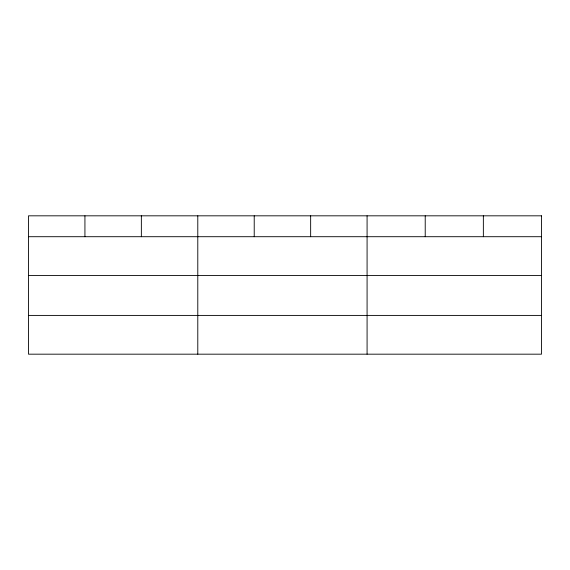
<?xml version="1.0" encoding="UTF-8"?>
<svg xmlns="http://www.w3.org/2000/svg" width="570" height="570" viewBox="0 0 570 570"><rect width="100%" height="100%" fill="white"/><g stroke="black" fill="none" stroke-linecap="round" stroke-linejoin="round"><path stroke-width="0.85" d="M28.5 236.707L541.5 236.707M28.5 275.474L541.5 275.474M28.5 315.41L541.5 315.41M483.36 215.823L483.36 236.707M425.22 215.823L425.22 236.707M367.08 215.823L367.08 354.177M310.65 215.823L310.65 236.707M254.22 215.823L254.22 236.707M197.79 215.823L197.79 354.177M141.36 215.823L141.36 236.707M84.93 215.823L84.93 236.707M541.5 215.823L28.5 215.823L28.5 354.177L541.5 354.177L541.5 215.823"/></g></svg>
